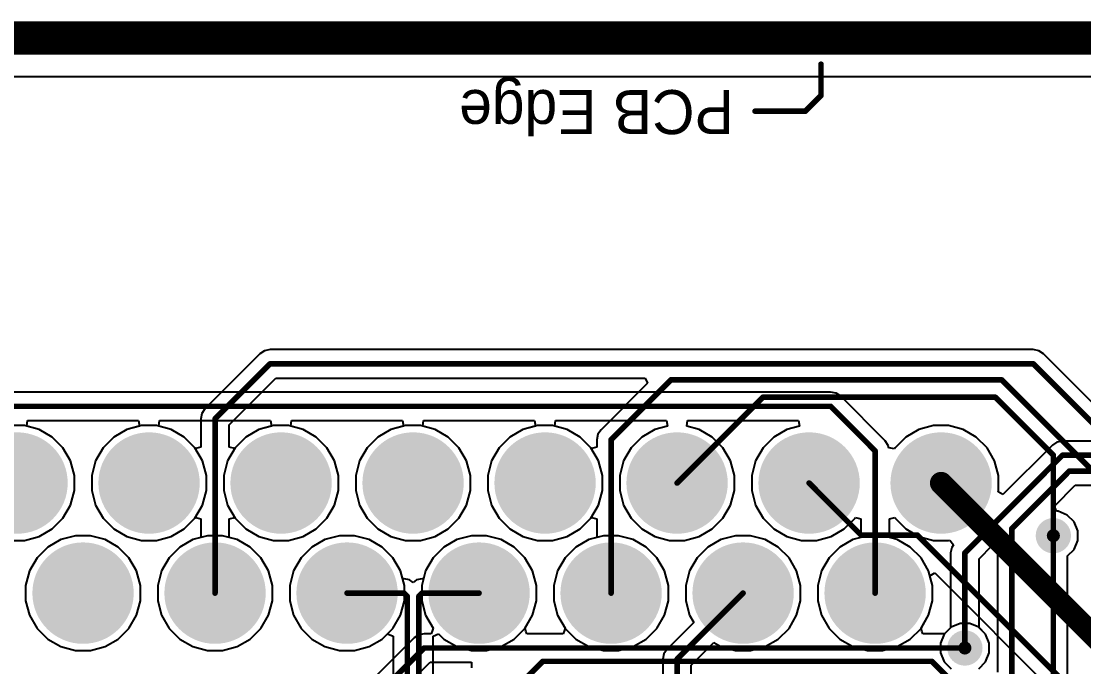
# Model space of a CAD drawing. Header units: millimetres. Extents: x -0.36 to 5.33, y -0.63 to 3.45.
# Drawn here: x 3.903 to 4.854, y 2.871 to 3.448 of the extents above; entities that cross this region are included whole.
import ezdxf

# ---------------------------------------------------------------- set-up
doc = ezdxf.new("R2010")
doc.units = ezdxf.units.MM
doc.header["$MEASUREMENT"] = 0
for name, color, linetype in [('BottomLayer', 5, 'Continuous'), ('BottomSolder', 6, 'Continuous'), ('Mechanical2', 216, 'Continuous'), ('MultiLayer', 9, 'Continuous'), ('PadHoleLayer', 156, 'Continuous'), ('TopLayer', 1, 'Continuous'), ('TopOverlay', 2, 'Continuous'), ('TopSolder', 216, 'Continuous'), ('ViaHoleLayer', 16, 'Continuous')]:
    doc.layers.add(name, color=color, linetype=linetype)

# ---------------------------------------------------------------- blocks, each defined once
blk = doc.blocks.new('6437288_2_5')
at = {"layer": 'BottomLayer'}
h = blk.add_hatch(color=5, dxfattribs=at)
edge = h.paths.add_edge_path()
edge.add_arc((-0.41339, 0.0689), 0.04134, 0, 360)
h = blk.add_hatch(color=5, dxfattribs=at)
edge = h.paths.add_edge_path()
edge.add_arc((-0.29528, 0.0689), 0.04134, 0, 360)
h = blk.add_hatch(color=5, dxfattribs=at)
edge = h.paths.add_edge_path()
edge.add_arc((-0.17717, 0.0689), 0.04134, 0, 360)
h = blk.add_hatch(color=5, dxfattribs=at)
edge = h.paths.add_edge_path()
edge.add_arc((-0.05906, 0.0689), 0.04134, 0, 360)
h = blk.add_hatch(color=5, dxfattribs=at)
edge = h.paths.add_edge_path()
edge.add_arc((0.05906, 0.0689), 0.04134, 0, 360)
h = blk.add_hatch(color=5, dxfattribs=at)
edge = h.paths.add_edge_path()
edge.add_arc((0.17717, 0.0689), 0.04134, 0, 360)
h = blk.add_hatch(color=5, dxfattribs=at)
edge = h.paths.add_edge_path()
edge.add_arc((0.29528, 0.0689), 0.04134, 0, 360)
h = blk.add_hatch(color=5, dxfattribs=at)
edge = h.paths.add_edge_path()
edge.add_arc((-0.47244, -0.02953), 0.04134, 0, 360)
h = blk.add_hatch(color=5, dxfattribs=at)
edge = h.paths.add_edge_path()
edge.add_arc((-0.35433, -0.02953), 0.04134, 0, 360)
h = blk.add_hatch(color=5, dxfattribs=at)
edge = h.paths.add_edge_path()
edge.add_arc((-0.23622, -0.02953), 0.04134, 0, 360)
h = blk.add_hatch(color=5, dxfattribs=at)
edge = h.paths.add_edge_path()
edge.add_arc((-0.11811, -0.02953), 0.04134, 0, 360)
h = blk.add_hatch(color=5, dxfattribs=at)
edge = h.paths.add_edge_path()
edge.add_arc((0, -0.02953), 0.04134, 0, 360)
h = blk.add_hatch(color=5, dxfattribs=at)
edge = h.paths.add_edge_path()
edge.add_arc((0.11811, -0.02953), 0.04134, 0, 360)
h = blk.add_hatch(color=5, dxfattribs=at)
edge = h.paths.add_edge_path()
edge.add_arc((0.23622, -0.02953), 0.04134, 0, 360)
h = blk.add_hatch(color=5, dxfattribs=at)
edge = h.paths.add_edge_path()
edge.add_arc((0.35433, -0.02953), 0.04134, 0, 360)
at = {"layer": 'BottomSolder'}
h = blk.add_hatch(color=6, dxfattribs=at)
edge = h.paths.add_edge_path()
edge.add_arc((-0.41339, 0.0689), 0.04534, 0, 360)
h = blk.add_hatch(color=6, dxfattribs=at)
edge = h.paths.add_edge_path()
edge.add_arc((-0.29528, 0.0689), 0.04534, 0, 360)
h = blk.add_hatch(color=6, dxfattribs=at)
edge = h.paths.add_edge_path()
edge.add_arc((-0.17717, 0.0689), 0.04534, 0, 360)
h = blk.add_hatch(color=6, dxfattribs=at)
edge = h.paths.add_edge_path()
edge.add_arc((-0.05906, 0.0689), 0.04534, 0, 360)
h = blk.add_hatch(color=6, dxfattribs=at)
edge = h.paths.add_edge_path()
edge.add_arc((0.05906, 0.0689), 0.04534, 0, 360)
h = blk.add_hatch(color=6, dxfattribs=at)
edge = h.paths.add_edge_path()
edge.add_arc((0.17717, 0.0689), 0.04534, 0, 360)
h = blk.add_hatch(color=6, dxfattribs=at)
edge = h.paths.add_edge_path()
edge.add_arc((0.29528, 0.0689), 0.04534, 0, 360)
h = blk.add_hatch(color=6, dxfattribs=at)
edge = h.paths.add_edge_path()
edge.add_arc((-0.47244, -0.02953), 0.04534, 0, 360)
h = blk.add_hatch(color=6, dxfattribs=at)
edge = h.paths.add_edge_path()
edge.add_arc((-0.35433, -0.02953), 0.04534, 0, 360)
h = blk.add_hatch(color=6, dxfattribs=at)
edge = h.paths.add_edge_path()
edge.add_arc((-0.23622, -0.02953), 0.04534, 0, 360)
h = blk.add_hatch(color=6, dxfattribs=at)
edge = h.paths.add_edge_path()
edge.add_arc((-0.11811, -0.02953), 0.04534, 0, 360)
h = blk.add_hatch(color=6, dxfattribs=at)
edge = h.paths.add_edge_path()
edge.add_arc((0, -0.02953), 0.04534, 0, 360)
h = blk.add_hatch(color=6, dxfattribs=at)
edge = h.paths.add_edge_path()
edge.add_arc((0.11811, -0.02953), 0.04534, 0, 360)
h = blk.add_hatch(color=6, dxfattribs=at)
edge = h.paths.add_edge_path()
edge.add_arc((0.23622, -0.02953), 0.04534, 0, 360)
h = blk.add_hatch(color=6, dxfattribs=at)
edge = h.paths.add_edge_path()
edge.add_arc((0.35433, -0.02953), 0.04534, 0, 360)
at = {"layer": 'MultiLayer'}
h = blk.add_hatch(color=9, dxfattribs=at)
edge = h.paths.add_edge_path()
edge.add_arc((-0.41339, 0.0689), 0.04134, 0, 360)
h = blk.add_hatch(color=9, dxfattribs=at)
edge = h.paths.add_edge_path()
edge.add_arc((-0.29528, 0.0689), 0.04134, 0, 360)
h = blk.add_hatch(color=9, dxfattribs=at)
edge = h.paths.add_edge_path()
edge.add_arc((-0.17717, 0.0689), 0.04134, 0, 360)
h = blk.add_hatch(color=9, dxfattribs=at)
edge = h.paths.add_edge_path()
edge.add_arc((-0.05906, 0.0689), 0.04134, 0, 360)
h = blk.add_hatch(color=9, dxfattribs=at)
edge = h.paths.add_edge_path()
edge.add_arc((0.05906, 0.0689), 0.04134, 0, 360)
h = blk.add_hatch(color=9, dxfattribs=at)
edge = h.paths.add_edge_path()
edge.add_arc((0.17717, 0.0689), 0.04134, 0, 360)
h = blk.add_hatch(color=9, dxfattribs=at)
edge = h.paths.add_edge_path()
edge.add_arc((0.29528, 0.0689), 0.04134, 0, 360)
h = blk.add_hatch(color=9, dxfattribs=at)
edge = h.paths.add_edge_path()
edge.add_arc((-0.47244, -0.02953), 0.04134, 0, 360)
h = blk.add_hatch(color=9, dxfattribs=at)
edge = h.paths.add_edge_path()
edge.add_arc((-0.35433, -0.02953), 0.04134, 0, 360)
h = blk.add_hatch(color=9, dxfattribs=at)
edge = h.paths.add_edge_path()
edge.add_arc((-0.23622, -0.02953), 0.04134, 0, 360)
h = blk.add_hatch(color=9, dxfattribs=at)
edge = h.paths.add_edge_path()
edge.add_arc((-0.11811, -0.02953), 0.04134, 0, 360)
h = blk.add_hatch(color=9, dxfattribs=at)
edge = h.paths.add_edge_path()
edge.add_arc((0, -0.02953), 0.04134, 0, 360)
h = blk.add_hatch(color=9, dxfattribs=at)
edge = h.paths.add_edge_path()
edge.add_arc((0.11811, -0.02953), 0.04134, 0, 360)
h = blk.add_hatch(color=9, dxfattribs=at)
edge = h.paths.add_edge_path()
edge.add_arc((0.23622, -0.02953), 0.04134, 0, 360)
h = blk.add_hatch(color=9, dxfattribs=at)
edge = h.paths.add_edge_path()
edge.add_arc((0.35433, -0.02953), 0.04134, 0, 360)
at = {"layer": 'PadHoleLayer'}
h = blk.add_hatch(color=156, dxfattribs=at)
edge = h.paths.add_edge_path()
edge.add_arc((-0.41339, 0.0689), 0.02559, 0, 360)
h = blk.add_hatch(color=156, dxfattribs=at)
edge = h.paths.add_edge_path()
edge.add_arc((-0.29528, 0.0689), 0.02559, 0, 360)
h = blk.add_hatch(color=156, dxfattribs=at)
edge = h.paths.add_edge_path()
edge.add_arc((-0.17717, 0.0689), 0.02559, 0, 360)
h = blk.add_hatch(color=156, dxfattribs=at)
edge = h.paths.add_edge_path()
edge.add_arc((-0.05906, 0.0689), 0.02559, 0, 360)
h = blk.add_hatch(color=156, dxfattribs=at)
edge = h.paths.add_edge_path()
edge.add_arc((0.05906, 0.0689), 0.02559, 0, 360)
h = blk.add_hatch(color=156, dxfattribs=at)
edge = h.paths.add_edge_path()
edge.add_arc((0.17717, 0.0689), 0.02559, 0, 360)
h = blk.add_hatch(color=156, dxfattribs=at)
edge = h.paths.add_edge_path()
edge.add_arc((0.29528, 0.0689), 0.02559, 0, 360)
h = blk.add_hatch(color=156, dxfattribs=at)
edge = h.paths.add_edge_path()
edge.add_arc((-0.47244, -0.02953), 0.02559, 0, 360)
h = blk.add_hatch(color=156, dxfattribs=at)
edge = h.paths.add_edge_path()
edge.add_arc((-0.35433, -0.02953), 0.02559, 0, 360)
h = blk.add_hatch(color=156, dxfattribs=at)
edge = h.paths.add_edge_path()
edge.add_arc((-0.23622, -0.02953), 0.02559, 0, 360)
h = blk.add_hatch(color=156, dxfattribs=at)
edge = h.paths.add_edge_path()
edge.add_arc((-0.11811, -0.02953), 0.02559, 0, 360)
h = blk.add_hatch(color=156, dxfattribs=at)
edge = h.paths.add_edge_path()
edge.add_arc((0, -0.02953), 0.02559, 0, 360)
h = blk.add_hatch(color=156, dxfattribs=at)
edge = h.paths.add_edge_path()
edge.add_arc((0.11811, -0.02953), 0.02559, 0, 360)
h = blk.add_hatch(color=156, dxfattribs=at)
edge = h.paths.add_edge_path()
edge.add_arc((0.23622, -0.02953), 0.02559, 0, 360)
h = blk.add_hatch(color=156, dxfattribs=at)
edge = h.paths.add_edge_path()
edge.add_arc((0.35433, -0.02953), 0.02559, 0, 360)
at = {"layer": 'TopLayer'}
h = blk.add_hatch(color=1, dxfattribs=at)
edge = h.paths.add_edge_path()
edge.add_arc((-0.41339, 0.0689), 0.04134, 0, 360)
h = blk.add_hatch(color=1, dxfattribs=at)
edge = h.paths.add_edge_path()
edge.add_arc((-0.29528, 0.0689), 0.04134, 0, 360)
h = blk.add_hatch(color=1, dxfattribs=at)
edge = h.paths.add_edge_path()
edge.add_arc((-0.17717, 0.0689), 0.04134, 0, 360)
h = blk.add_hatch(color=1, dxfattribs=at)
edge = h.paths.add_edge_path()
edge.add_arc((-0.05906, 0.0689), 0.04134, 0, 360)
h = blk.add_hatch(color=1, dxfattribs=at)
edge = h.paths.add_edge_path()
edge.add_arc((0.05906, 0.0689), 0.04134, 0, 360)
h = blk.add_hatch(color=1, dxfattribs=at)
edge = h.paths.add_edge_path()
edge.add_arc((0.17717, 0.0689), 0.04134, 0, 360)
h = blk.add_hatch(color=1, dxfattribs=at)
edge = h.paths.add_edge_path()
edge.add_arc((0.29528, 0.0689), 0.04134, 0, 360)
h = blk.add_hatch(color=1, dxfattribs=at)
edge = h.paths.add_edge_path()
edge.add_arc((-0.47244, -0.02953), 0.04134, 0, 360)
h = blk.add_hatch(color=1, dxfattribs=at)
edge = h.paths.add_edge_path()
edge.add_arc((-0.35433, -0.02953), 0.04134, 0, 360)
h = blk.add_hatch(color=1, dxfattribs=at)
edge = h.paths.add_edge_path()
edge.add_arc((-0.23622, -0.02953), 0.04134, 0, 360)
h = blk.add_hatch(color=1, dxfattribs=at)
edge = h.paths.add_edge_path()
edge.add_arc((-0.11811, -0.02953), 0.04134, 0, 360)
h = blk.add_hatch(color=1, dxfattribs=at)
edge = h.paths.add_edge_path()
edge.add_arc((0, -0.02953), 0.04134, 0, 360)
h = blk.add_hatch(color=1, dxfattribs=at)
edge = h.paths.add_edge_path()
edge.add_arc((0.11811, -0.02953), 0.04134, 0, 360)
h = blk.add_hatch(color=1, dxfattribs=at)
edge = h.paths.add_edge_path()
edge.add_arc((0.23622, -0.02953), 0.04134, 0, 360)
h = blk.add_hatch(color=1, dxfattribs=at)
edge = h.paths.add_edge_path()
edge.add_arc((0.35433, -0.02953), 0.04134, 0, 360)
at = {"layer": 'TopSolder'}
h = blk.add_hatch(color=216, dxfattribs=at)
edge = h.paths.add_edge_path()
edge.add_arc((-0.41339, 0.0689), 0.04534, 0, 360)
h = blk.add_hatch(color=216, dxfattribs=at)
edge = h.paths.add_edge_path()
edge.add_arc((-0.29528, 0.0689), 0.04534, 0, 360)
h = blk.add_hatch(color=216, dxfattribs=at)
edge = h.paths.add_edge_path()
edge.add_arc((-0.17717, 0.0689), 0.04534, 0, 360)
h = blk.add_hatch(color=216, dxfattribs=at)
edge = h.paths.add_edge_path()
edge.add_arc((-0.05906, 0.0689), 0.04534, 0, 360)
h = blk.add_hatch(color=216, dxfattribs=at)
edge = h.paths.add_edge_path()
edge.add_arc((0.05906, 0.0689), 0.04534, 0, 360)
h = blk.add_hatch(color=216, dxfattribs=at)
edge = h.paths.add_edge_path()
edge.add_arc((0.17717, 0.0689), 0.04534, 0, 360)
h = blk.add_hatch(color=216, dxfattribs=at)
edge = h.paths.add_edge_path()
edge.add_arc((0.29528, 0.0689), 0.04534, 0, 360)
h = blk.add_hatch(color=216, dxfattribs=at)
edge = h.paths.add_edge_path()
edge.add_arc((-0.47244, -0.02953), 0.04534, 0, 360)
h = blk.add_hatch(color=216, dxfattribs=at)
edge = h.paths.add_edge_path()
edge.add_arc((-0.35433, -0.02953), 0.04534, 0, 360)
h = blk.add_hatch(color=216, dxfattribs=at)
edge = h.paths.add_edge_path()
edge.add_arc((-0.23622, -0.02953), 0.04534, 0, 360)
h = blk.add_hatch(color=216, dxfattribs=at)
edge = h.paths.add_edge_path()
edge.add_arc((-0.11811, -0.02953), 0.04534, 0, 360)
h = blk.add_hatch(color=216, dxfattribs=at)
edge = h.paths.add_edge_path()
edge.add_arc((0, -0.02953), 0.04534, 0, 360)
h = blk.add_hatch(color=216, dxfattribs=at)
edge = h.paths.add_edge_path()
edge.add_arc((0.11811, -0.02953), 0.04534, 0, 360)
h = blk.add_hatch(color=216, dxfattribs=at)
edge = h.paths.add_edge_path()
edge.add_arc((0.23622, -0.02953), 0.04534, 0, 360)
h = blk.add_hatch(color=216, dxfattribs=at)
edge = h.paths.add_edge_path()
edge.add_arc((0.35433, -0.02953), 0.04534, 0, 360)
at = {"layer": 'TopOverlay', "const_width": 0.005}
for points in [[(-0.351, -0.362), (-0.365, -0.376)], [(-0.306, -0.362), (-0.351, -0.362)], [(-0.365, -0.376), (-0.365, -0.404)], [(0.75787, -0.42323), (-0.75787, -0.42323)]]:
    blk.add_lwpolyline(points, dxfattribs=at)
at = {"layer": 'TopOverlay', "const_width": 0.0025}
for points in [[(-0.35225, -0.362, 1), (-0.34975, -0.362, 1)], [(-0.35225, -0.362, 1), (-0.34975, -0.362, 1)], [(-0.30725, -0.362, 1), (-0.30475, -0.362, 1)], [(-0.36625, -0.376, 1), (-0.36375, -0.376, 1)], [(-0.36625, -0.376, 1), (-0.36375, -0.376, 1)], [(-0.36625, -0.404, 1), (-0.36375, -0.404, 1)]]:
    blk.add_lwpolyline(points, format="xyb", close=True, dxfattribs=at)
at = {"layer": 'TopOverlay'}
blk.add_text('PCB Edge', height=0.03937, dxfattribs=at).set_placement((-0.287, -0.38088))

msp = doc.modelspace()

# ---------------------------------------------------------------- hatches: boundary and pattern name
at = {"layer": 'BottomLayer'}
h = msp.add_hatch(color=5, dxfattribs=at)
edge = h.paths.add_edge_path()
edge.add_arc((4.82685, 2.98835), 0.01181, 0, 360)
h = msp.add_hatch(color=5, dxfattribs=at)
edge = h.paths.add_edge_path()
edge.add_arc((4.74769, 2.88794), 0.01181, 0, 360)
at = {"layer": 'BottomSolder'}
h = msp.add_hatch(color=6, dxfattribs=at)
edge = h.paths.add_edge_path()
edge.add_arc((4.82685, 2.98835), 0.01581, 0, 360)
h = msp.add_hatch(color=6, dxfattribs=at)
edge = h.paths.add_edge_path()
edge.add_arc((4.74769, 2.88794), 0.01581, 0, 360)
at = {"layer": 'TopLayer'}
h = msp.add_hatch(color=1, dxfattribs=at)
edge = h.paths.add_edge_path()
edge.add_arc((4.82685, 2.98835), 0.01181, 0, 360)
h = msp.add_hatch(color=1, dxfattribs=at)
edge = h.paths.add_edge_path()
edge.add_arc((4.74769, 2.88794), 0.01181, 0, 360)
at = {"layer": 'TopSolder'}
h = msp.add_hatch(color=216, dxfattribs=at)
edge = h.paths.add_edge_path()
edge.add_arc((4.82685, 2.98835), 0.01581, 0, 360)
h = msp.add_hatch(color=216, dxfattribs=at)
edge = h.paths.add_edge_path()
edge.add_arc((4.74769, 2.88794), 0.01581, 0, 360)
at = {"layer": 'ViaHoleLayer'}
h = msp.add_hatch(color=16, dxfattribs=at)
edge = h.paths.add_edge_path()
edge.add_arc((4.82685, 2.98835), 0.00591, 0, 360)
h = msp.add_hatch(color=16, dxfattribs=at)
edge = h.paths.add_edge_path()
edge.add_arc((4.74769, 2.88794), 0.00591, 0, 360)

# ---------------------------------------------------------------- linework, layer by layer
at = {"layer": 'BottomLayer'}
for p, q in [((3.25933, 3.399), (5.275, 3.399)), ((4.6276, 3.11674), (3.53628, 3.11674)), ((4.63248, 3.11577), (4.6276, 3.11674)), ((4.63661, 3.11301), (4.63248, 3.11577)), ((4.67637, 3.07326), (4.63661, 3.11301)), ((3.90832, 3.08626), (3.90898, 3.09126)), ((3.90898, 3.09126), (4.0084, 3.09126)), ((4.0084, 3.09126), (4.00906, 3.08626)), ((4.02643, 3.08626), (4.02709, 3.09126)), ((4.02709, 3.09126), (4.12651, 3.09126)), ((4.12651, 3.09126), (4.12717, 3.08626)), ((4.14454, 3.08626), (4.1452, 3.09126)), ((4.1452, 3.09126), (4.24462, 3.09126)), ((4.24462, 3.09126), (4.24528, 3.08626)), ((4.26265, 3.08626), (4.26331, 3.09126)), ((4.26331, 3.09126), (4.36273, 3.09126)), ((4.36273, 3.09126), (4.36339, 3.08626)), ((4.38077, 3.08626), (4.38142, 3.09126)), ((4.38142, 3.09126), (4.48084, 3.09126)), ((4.48084, 3.09126), (4.4815, 3.08626)), ((4.49888, 3.08626), (4.49953, 3.09126)), ((4.49953, 3.09126), (4.59895, 3.09126)), ((4.59895, 3.09126), (4.59961, 3.08626)), ((3.91945, 3.08327), (3.90832, 3.08626)), ((3.93116, 3.07651), (3.91945, 3.08327)), ((3.99793, 3.08327), (3.98623, 3.07651)), ((4.00906, 3.08626), (3.99793, 3.08327)), ((4.03756, 3.08327), (4.02643, 3.08626)), ((4.04927, 3.07651), (4.03756, 3.08327)), ((4.11604, 3.08327), (4.10434, 3.07651)), ((4.12717, 3.08626), (4.11604, 3.08327)), ((4.15567, 3.08327), (4.14454, 3.08626)), ((4.16738, 3.07651), (4.15567, 3.08327)), ((4.23415, 3.08327), (4.22245, 3.07651)), ((4.24528, 3.08626), (4.23415, 3.08327)), ((4.27378, 3.08327), (4.26265, 3.08626)), ((4.28549, 3.07651), (4.27378, 3.08327)), ((4.35226, 3.08327), (4.34056, 3.07651)), ((4.36339, 3.08626), (4.35226, 3.08327)), ((4.39189, 3.08327), (4.38077, 3.08626)), ((4.4036, 3.07651), (4.39189, 3.08327)), ((4.47037, 3.08327), (4.45867, 3.07651)), ((4.4815, 3.08626), (4.47037, 3.08327)), ((4.51, 3.08327), (4.49888, 3.08626)), ((4.52171, 3.07651), (4.51, 3.08327)), ((4.58848, 3.08327), (4.57678, 3.07651)), ((4.59961, 3.08626), (4.58848, 3.08327)), ((4.70659, 3.08327), (4.69489, 3.07651)), ((4.71965, 3.08677), (4.70659, 3.08327)), ((4.73317, 3.08677), (4.71965, 3.08677)), ((4.74623, 3.08327), (4.73317, 3.08677)), ((4.75793, 3.07651), (4.74623, 3.08327)), ((3.94072, 3.06696), (3.93116, 3.07651)), ((3.98623, 3.07651), (3.97667, 3.06696)), ((4.05883, 3.06696), (4.04927, 3.07651)), ((4.10434, 3.07651), (4.09478, 3.06696)), ((4.17694, 3.06696), (4.16738, 3.07651)), ((4.22245, 3.07651), (4.21289, 3.06696)), ((4.29505, 3.06696), (4.28549, 3.07651)), ((4.34056, 3.07651), (4.331, 3.06696)), ((4.41316, 3.06696), (4.4036, 3.07651)), ((4.45867, 3.07651), (4.44911, 3.06696)), ((4.53127, 3.06696), (4.52171, 3.07651)), ((4.57678, 3.07651), (4.56722, 3.06696)), ((4.67913, 3.06912), (4.67637, 3.07326)), ((4.69489, 3.07651), (4.68533, 3.06696)), ((4.76749, 3.06696), (4.75793, 3.07651)), ((4.83009, 3.07202), (4.82596, 3.06926)), ((4.83497, 3.07299), (4.83009, 3.07202)), ((4.99375, 3.07299), (4.83497, 3.07299)), ((3.94748, 3.05525), (3.94072, 3.06696)), ((3.97667, 3.06696), (3.96991, 3.05525)), ((4.06559, 3.05525), (4.05883, 3.06696)), ((4.09478, 3.06696), (4.08802, 3.05525)), ((4.1837, 3.05525), (4.17694, 3.06696)), ((4.21289, 3.06696), (4.20613, 3.05525)), ((4.30181, 3.05525), (4.29505, 3.06696)), ((4.331, 3.06696), (4.32424, 3.05525)), ((4.41992, 3.05525), (4.41316, 3.06696)), ((4.44911, 3.06696), (4.44235, 3.05525)), ((4.53803, 3.05525), (4.53127, 3.06696)), ((4.56722, 3.06696), (4.56046, 3.05525)), ((4.67956, 3.06696), (4.67913, 3.06912)), ((4.68483, 3.06609), (4.67956, 3.06696)), ((4.68533, 3.06696), (4.68483, 3.06609)), ((4.77425, 3.05525), (4.76749, 3.06696)), ((4.82596, 3.06926), (4.78179, 3.02509)), ((3.95098, 3.04219), (3.94748, 3.05525)), ((3.96991, 3.05525), (3.96641, 3.04219)), ((4.06909, 3.04219), (4.06559, 3.05525)), ((4.08802, 3.05525), (4.08452, 3.04219)), ((4.1872, 3.04219), (4.1837, 3.05525)), ((4.20613, 3.05525), (4.20263, 3.04219)), ((4.30531, 3.04219), (4.30181, 3.05525)), ((4.32424, 3.05525), (4.32074, 3.04219)), ((4.42342, 3.04219), (4.41992, 3.05525)), ((4.44235, 3.05525), (4.43885, 3.04219)), ((4.54153, 3.04219), (4.53803, 3.05525)), ((4.56046, 3.05525), (4.55696, 3.04219)), ((4.77775, 3.04219), (4.77425, 3.05525)), ((3.95098, 3.02867), (3.95098, 3.04219)), ((3.96641, 3.04219), (3.96641, 3.02867)), ((4.06909, 3.02867), (4.06909, 3.04219)), ((4.08452, 3.04219), (4.08452, 3.02867)), ((4.1872, 3.02867), (4.1872, 3.04219)), ((4.20263, 3.04219), (4.20263, 3.02867)), ((4.30531, 3.02867), (4.30531, 3.04219)), ((4.32074, 3.04219), (4.32074, 3.02867)), ((4.42342, 3.02867), (4.42342, 3.04219)), ((4.43885, 3.04219), (4.43885, 3.02867)), ((4.54153, 3.02867), (4.54153, 3.04219)), ((4.55696, 3.04219), (4.55696, 3.02867)), ((4.77775, 3.02867), (4.77775, 3.04219)), ((4.8278, 3.01478), (4.84643, 3.0334)), ((4.84643, 3.0334), (4.88765, 3.0334)), ((3.94748, 3.01562), (3.95098, 3.02867)), ((3.96641, 3.02867), (3.96991, 3.01562)), ((4.06559, 3.01562), (4.06909, 3.02867)), ((4.08452, 3.02867), (4.08802, 3.01562)), ((4.1837, 3.01562), (4.1872, 3.02867)), ((4.20263, 3.02867), (4.20613, 3.01562)), ((4.30181, 3.01562), (4.30531, 3.02867)), ((4.32074, 3.02867), (4.32424, 3.01562)), ((4.41992, 3.01562), (4.42342, 3.02867)), ((4.43885, 3.02867), (4.44235, 3.01562)), ((4.53803, 3.01562), (4.54153, 3.02867)), ((4.55696, 3.02867), (4.56046, 3.01562)), ((4.77746, 3.02759), (4.77775, 3.02867)), ((4.78179, 3.02509), (4.77746, 3.02759)), ((3.94072, 3.00391), (3.94748, 3.01562)), ((3.96991, 3.01562), (3.97667, 3.00391)), ((4.05883, 3.00391), (4.06559, 3.01562)), ((4.08802, 3.01562), (4.09478, 3.00391)), ((4.17694, 3.00391), (4.1837, 3.01562)), ((4.20613, 3.01562), (4.21289, 3.00391)), ((4.29505, 3.00391), (4.30181, 3.01562)), ((4.32424, 3.01562), (4.331, 3.00391)), ((4.41316, 3.00391), (4.41992, 3.01562)), ((4.44235, 3.01562), (4.44911, 3.00391)), ((4.53127, 3.00391), (4.53803, 3.01562)), ((4.56046, 3.01562), (4.56722, 3.00391)), ((4.82971, 3.01016), (4.8278, 3.01478)), ((4.64938, 3.00391), (4.64978, 3.0046)), ((4.64978, 3.0046), (4.65461, 3.00331)), ((4.6801, 3.00331), (4.68493, 3.0046)), ((4.68493, 3.0046), (4.68533, 3.00391)), ((4.83118, 3.01016), (4.82971, 3.01016)), ((4.8392, 3.00684), (4.83118, 3.01016)), ((4.84534, 3.0007), (4.8392, 3.00684)), ((3.93116, 2.99435), (3.94072, 3.00391)), ((3.97667, 3.00391), (3.98623, 2.99435)), ((4.04927, 2.99435), (4.05883, 3.00391)), ((4.09478, 3.00391), (4.10434, 2.99435)), ((4.16738, 2.99435), (4.17694, 3.00391)), ((4.21289, 3.00391), (4.22245, 2.99435)), ((4.28549, 2.99435), (4.29505, 3.00391)), ((4.331, 3.00391), (4.34056, 2.99435)), ((4.4036, 2.99435), (4.41316, 3.00391)), ((4.44911, 3.00391), (4.45867, 2.99435)), ((4.52171, 2.99435), (4.53127, 3.00391)), ((4.56722, 3.00391), (4.57678, 2.99435)), ((4.63982, 2.99435), (4.64938, 3.00391)), ((4.65461, 3.00331), (4.65461, 2.98674)), ((4.6801, 2.98674), (4.6801, 3.00331)), ((4.68533, 3.00391), (4.69489, 2.99435)), ((4.84866, 2.99268), (4.84534, 3.0007)), ((3.9064, 2.98409), (3.91945, 2.98759)), ((3.91945, 2.98759), (3.93116, 2.99435)), ((3.95193, 2.98835), (3.93888, 2.98485)), ((3.96545, 2.98835), (3.95193, 2.98835)), ((3.97851, 2.98485), (3.96545, 2.98835)), ((3.98623, 2.99435), (3.99793, 2.98759)), ((3.99793, 2.98759), (4.01099, 2.98409)), ((4.02451, 2.98409), (4.03756, 2.98759)), ((4.03756, 2.98759), (4.04927, 2.99435)), ((4.07004, 2.98835), (4.05699, 2.98485)), ((4.08356, 2.98835), (4.07004, 2.98835)), ((4.09662, 2.98485), (4.08356, 2.98835)), ((4.10434, 2.99435), (4.11604, 2.98759)), ((4.11604, 2.98759), (4.1291, 2.98409)), ((4.14262, 2.98409), (4.15567, 2.98759)), ((4.15567, 2.98759), (4.16738, 2.99435)), ((4.18815, 2.98835), (4.1751, 2.98485)), ((4.20167, 2.98835), (4.18815, 2.98835)), ((4.21473, 2.98485), (4.20167, 2.98835)), ((4.22245, 2.99435), (4.23415, 2.98759)), ((4.23415, 2.98759), (4.24721, 2.98409)), ((4.26073, 2.98409), (4.27378, 2.98759)), ((4.27378, 2.98759), (4.28549, 2.99435)), ((4.30626, 2.98835), (4.29321, 2.98485)), ((4.31978, 2.98835), (4.30626, 2.98835)), ((4.33284, 2.98485), (4.31978, 2.98835)), ((4.34056, 2.99435), (4.35226, 2.98759)), ((4.35226, 2.98759), (4.36532, 2.98409)), ((4.37884, 2.98409), (4.39189, 2.98759)), ((4.39189, 2.98759), (4.4036, 2.99435)), ((4.42437, 2.98835), (4.41132, 2.98485)), ((4.43789, 2.98835), (4.42437, 2.98835)), ((4.45095, 2.98485), (4.43789, 2.98835)), ((4.45867, 2.99435), (4.47037, 2.98759)), ((4.47037, 2.98759), (4.48343, 2.98409)), ((4.49695, 2.98409), (4.51, 2.98759)), ((4.51, 2.98759), (4.52171, 2.99435)), ((4.54249, 2.98835), (4.52943, 2.98485)), ((4.556, 2.98835), (4.54249, 2.98835)), ((4.56906, 2.98485), (4.556, 2.98835)), ((4.57678, 2.99435), (4.58848, 2.98759)), ((4.58848, 2.98759), (4.60154, 2.98409)), ((4.61506, 2.98409), (4.62812, 2.98759)), ((4.62812, 2.98759), (4.63982, 2.99435)), ((4.65461, 2.98674), (4.64754, 2.98485)), ((4.68717, 2.98485), (4.6801, 2.98674)), ((4.69489, 2.99435), (4.70659, 2.98759)), ((4.70659, 2.98759), (4.71965, 2.98409)), ((4.84866, 2.98401), (4.84866, 2.99268)), ((3.89288, 2.98409), (3.9064, 2.98409)), ((3.92717, 2.97809), (3.91761, 2.96853)), ((3.93888, 2.98485), (3.92717, 2.97809)), ((3.99022, 2.97809), (3.97851, 2.98485)), ((3.99977, 2.96853), (3.99022, 2.97809)), ((4.01099, 2.98409), (4.02451, 2.98409)), ((4.04528, 2.97809), (4.03572, 2.96853)), ((4.05699, 2.98485), (4.04528, 2.97809)), ((4.10833, 2.97809), (4.09662, 2.98485)), ((4.11788, 2.96853), (4.10833, 2.97809)), ((4.1291, 2.98409), (4.14262, 2.98409)), ((4.16339, 2.97809), (4.15383, 2.96853)), ((4.1751, 2.98485), (4.16339, 2.97809)), ((4.22644, 2.97809), (4.21473, 2.98485)), ((4.23599, 2.96853), (4.22644, 2.97809)), ((4.24721, 2.98409), (4.26073, 2.98409)), ((4.2815, 2.97809), (4.27194, 2.96853)), ((4.29321, 2.98485), (4.2815, 2.97809)), ((4.34455, 2.97809), (4.33284, 2.98485)), ((4.3541, 2.96853), (4.34455, 2.97809)), ((4.36532, 2.98409), (4.37884, 2.98409)), ((4.39961, 2.97809), (4.39005, 2.96853)), ((4.41132, 2.98485), (4.39961, 2.97809)), ((4.46266, 2.97809), (4.45095, 2.98485)), ((4.47221, 2.96853), (4.46266, 2.97809)), ((4.48343, 2.98409), (4.49695, 2.98409)), ((4.51772, 2.97809), (4.50816, 2.96853)), ((4.52943, 2.98485), (4.51772, 2.97809)), ((4.58077, 2.97809), (4.56906, 2.98485)), ((4.59033, 2.96853), (4.58077, 2.97809)), ((4.60154, 2.98409), (4.61506, 2.98409)), ((4.63583, 2.97809), (4.62627, 2.96853)), ((4.64754, 2.98485), (4.63583, 2.97809)), ((4.69888, 2.97809), (4.68717, 2.98485)), ((4.70844, 2.96853), (4.69888, 2.97809)), ((4.71965, 2.98409), (4.73317, 2.98409)), ((4.73317, 2.98409), (4.73428, 2.98439)), ((4.73428, 2.98439), (4.73739, 2.98005)), ((4.73592, 2.97785), (4.73495, 2.97297)), ((4.73739, 2.98005), (4.73592, 2.97785)), ((4.76044, 2.96769), (4.77224, 2.97949)), ((4.77224, 2.97949), (4.77686, 2.97758)), ((4.77686, 2.97758), (4.77686, 2.86623)), ((4.83959, 2.97025), (4.84534, 2.97599)), ((4.84534, 2.97599), (4.84866, 2.98401)), ((3.91761, 2.96853), (3.91085, 2.95682)), ((4.00653, 2.95682), (3.99977, 2.96853)), ((4.03572, 2.96853), (4.02896, 2.95682)), ((4.12464, 2.95682), (4.11788, 2.96853)), ((4.15383, 2.96853), (4.14707, 2.95682)), ((4.24275, 2.95682), (4.23599, 2.96853)), ((4.27194, 2.96853), (4.26518, 2.95682)), ((4.36086, 2.95682), (4.3541, 2.96853)), ((4.39005, 2.96853), (4.38329, 2.95682)), ((4.47897, 2.95682), (4.47221, 2.96853)), ((4.50816, 2.96853), (4.5014, 2.95682)), ((4.59708, 2.95682), (4.59033, 2.96853)), ((4.62627, 2.96853), (4.61951, 2.95682)), ((4.71519, 2.95682), (4.70844, 2.96853)), ((4.73495, 2.97297), (4.73495, 2.90604)), ((4.76044, 2.90604), (4.76044, 2.96769)), ((4.83959, 2.81994), (4.83959, 2.97025)), ((3.91085, 2.95682), (3.90735, 2.94377)), ((4.01003, 2.94377), (4.00653, 2.95682)), ((4.02896, 2.95682), (4.02546, 2.94377)), ((4.12814, 2.94377), (4.12464, 2.95682)), ((4.14707, 2.95682), (4.14357, 2.94377)), ((4.24465, 2.94975), (4.24275, 2.95682)), ((4.26518, 2.95682), (4.26329, 2.94975)), ((4.36436, 2.94377), (4.36086, 2.95682)), ((4.38329, 2.95682), (4.3798, 2.94377)), ((4.48247, 2.94377), (4.47897, 2.95682)), ((4.5014, 2.95682), (4.49791, 2.94377)), ((4.60058, 2.94377), (4.59708, 2.95682)), ((4.61951, 2.95682), (4.61602, 2.94377)), ((4.71869, 2.94377), (4.71519, 2.95682)), ((4.24589, 2.94975), (4.24465, 2.94975)), ((4.25077, 2.94878), (4.24589, 2.94975)), ((4.25397, 2.94664), (4.25077, 2.94878)), ((4.25717, 2.94878), (4.25397, 2.94664)), ((4.26205, 2.94975), (4.25717, 2.94878)), ((4.26329, 2.94975), (4.26205, 2.94975)), ((3.90735, 2.94377), (3.90735, 2.93025)), ((4.01003, 2.93025), (4.01003, 2.94377)), ((4.02546, 2.94377), (4.02546, 2.93025)), ((4.12814, 2.93025), (4.12814, 2.94377)), ((4.14357, 2.94377), (4.14357, 2.93025)), ((4.36436, 2.93025), (4.36436, 2.94377)), ((4.3798, 2.94377), (4.3798, 2.93025)), ((4.48247, 2.93025), (4.48247, 2.94377)), ((4.49791, 2.94377), (4.49791, 2.93025)), ((4.60058, 2.93025), (4.60058, 2.94377)), ((4.61602, 2.94377), (4.61602, 2.93025)), ((4.71869, 2.93025), (4.71869, 2.94377)), ((3.90735, 2.93025), (3.91085, 2.91719)), ((4.00653, 2.91719), (4.01003, 2.93025)), ((4.02546, 2.93025), (4.02896, 2.91719)), ((4.12464, 2.91719), (4.12814, 2.93025)), ((4.14357, 2.93025), (4.14707, 2.91719)), ((4.36086, 2.91719), (4.36436, 2.93025)), ((4.3798, 2.93025), (4.38329, 2.91719)), ((4.47897, 2.91719), (4.48247, 2.93025)), ((4.49791, 2.93025), (4.5014, 2.91719)), ((4.59708, 2.91719), (4.60058, 2.93025)), ((4.61602, 2.93025), (4.61951, 2.91719)), ((4.71519, 2.91719), (4.71869, 2.93025)), ((3.91085, 2.91719), (3.91761, 2.90549)), ((3.99977, 2.90549), (4.00653, 2.91719)), ((4.02896, 2.91719), (4.03572, 2.90549)), ((4.11788, 2.90549), (4.12464, 2.91719)), ((4.14707, 2.91719), (4.15383, 2.90549)), ((4.3541, 2.90549), (4.36086, 2.91719)), ((4.38329, 2.91719), (4.39005, 2.90549)), ((4.47221, 2.90549), (4.47897, 2.91719)), ((4.50506, 2.91085), (4.48118, 2.88696)), ((4.5014, 2.91719), (4.50506, 2.91085)), ((4.59033, 2.90549), (4.59708, 2.91719)), ((4.61951, 2.91719), (4.62627, 2.90549)), ((4.70844, 2.90549), (4.71519, 2.91719)), ((3.91761, 2.90549), (3.92717, 2.89593)), ((3.99022, 2.89593), (3.99977, 2.90549)), ((4.03572, 2.90549), (4.04528, 2.89593)), ((4.10833, 2.89593), (4.11788, 2.90549)), ((4.15383, 2.90549), (4.16339, 2.89593)), ((4.22644, 2.89593), (4.23107, 2.90056)), ((4.23107, 2.90056), (4.23607, 2.89849)), ((4.27186, 2.89849), (4.27686, 2.90056)), ((4.27686, 2.90056), (4.2815, 2.89593)), ((4.34455, 2.89593), (4.3541, 2.90549)), ((4.39005, 2.90549), (4.39961, 2.89593)), ((4.46266, 2.89593), (4.47221, 2.90549)), ((4.58077, 2.89593), (4.59033, 2.90549)), ((4.62627, 2.90549), (4.63583, 2.89593)), ((4.69888, 2.89593), (4.70844, 2.90549)), ((4.7292, 2.90029), (4.72588, 2.89228)), ((4.73495, 2.90604), (4.7292, 2.90029)), ((4.76618, 2.90029), (4.76044, 2.90604)), ((4.7695, 2.89228), (4.76618, 2.90029)), ((3.92717, 2.89593), (3.93888, 2.88917)), ((3.97851, 2.88917), (3.99022, 2.89593)), ((4.04528, 2.89593), (4.05699, 2.88917)), ((4.09662, 2.88917), (4.10833, 2.89593)), ((4.16339, 2.89593), (4.1751, 2.88917)), ((4.21473, 2.88917), (4.22644, 2.89593)), ((4.23607, 2.89849), (4.23607, 2.85741)), ((4.27186, 2.85741), (4.27186, 2.89849)), ((4.2815, 2.89593), (4.29321, 2.88917)), ((4.33284, 2.88917), (4.34455, 2.89593)), ((4.39961, 2.89593), (4.41132, 2.88917)), ((4.45095, 2.88917), (4.46266, 2.89593)), ((4.50293, 2.87267), (4.52309, 2.89283)), ((4.52309, 2.89283), (4.52943, 2.88917)), ((4.56906, 2.88917), (4.58077, 2.89593)), ((4.63583, 2.89593), (4.64754, 2.88917)), ((4.68717, 2.88917), (4.69888, 2.89593)), ((4.72588, 2.89228), (4.72588, 2.8836)), ((4.7695, 2.8836), (4.7695, 2.89228)), ((3.93888, 2.88917), (3.95193, 2.88567)), ((3.95193, 2.88567), (3.96545, 2.88567)), ((3.96545, 2.88567), (3.97851, 2.88917)), ((4.05699, 2.88917), (4.07004, 2.88567)), ((4.07004, 2.88567), (4.08356, 2.88567)), ((4.08356, 2.88567), (4.09662, 2.88917)), ((4.1751, 2.88917), (4.18815, 2.88567)), ((4.18815, 2.88567), (4.20167, 2.88567)), ((4.20167, 2.88567), (4.21473, 2.88917)), ((4.29321, 2.88917), (4.30626, 2.88567)), ((4.30626, 2.88567), (4.31978, 2.88567)), ((4.31978, 2.88567), (4.33284, 2.88917)), ((4.41132, 2.88917), (4.42437, 2.88567)), ((4.42437, 2.88567), (4.43789, 2.88567)), ((4.43789, 2.88567), (4.45095, 2.88917)), ((4.47841, 2.88283), (4.47744, 2.87795)), ((4.48118, 2.88696), (4.47841, 2.88283)), ((4.52943, 2.88917), (4.54249, 2.88567)), ((4.54249, 2.88567), (4.556, 2.88567)), ((4.556, 2.88567), (4.56906, 2.88917)), ((4.64754, 2.88917), (4.6606, 2.88567)), ((4.6606, 2.88567), (4.67411, 2.88567)), ((4.67411, 2.88567), (4.68717, 2.88917)), ((4.72588, 2.8836), (4.7292, 2.87558)), ((4.76618, 2.87558), (4.7695, 2.8836)), ((4.47744, 2.87795), (4.47744, 2.85102)), ((4.50293, 2.85102), (4.50293, 2.87267)), ((4.7292, 2.87558), (4.73534, 2.86945)), ((4.76005, 2.86945), (4.76618, 2.87558))]:
    msp.add_line(p, q, dxfattribs=at)
at = {"layer": 'BottomLayer', "const_width": 0.005}
for points in [[(3.531, 3.104), (4.6276, 3.104)], [(4.6276, 3.104), (4.66735, 3.06425)], [(4.66735, 2.93701), (4.66735, 3.06425)], [(4.74769, 2.97297), (4.83497, 3.06025)], [(4.83497, 3.06025), (4.99375, 3.06025)], [(4.78961, 2.99461), (4.84115, 3.04615)], [(4.84115, 3.04615), (4.96591, 3.04615)], [(4.78961, 2.84813), (4.78961, 2.99461)], [(4.82685, 2.80184), (4.82685, 2.98835)], [(4.74769, 2.88794), (4.74769, 2.97297)], [(4.19491, 2.93701), (4.24589, 2.93701)], [(4.24589, 2.93701), (4.24882, 2.93408)], [(4.25912, 2.93408), (4.26205, 2.93701)], [(4.26205, 2.93701), (4.31302, 2.93701)], [(4.49019, 2.87795), (4.54924, 2.93701)], [(4.24882, 2.783), (4.24882, 2.93408)], [(4.25912, 2.77873), (4.25912, 2.93408)], [(4.49019, 2.79692), (4.49019, 2.87795)]]:
    msp.add_lwpolyline(points, dxfattribs=at)
at = {"layer": 'BottomLayer', "const_width": 0.0025}
for points in [[(4.62635, 3.104, 1), (4.62885, 3.104, 1)], [(4.62635, 3.104, 1), (4.62885, 3.104, 1)], [(4.6661, 3.06425, 1), (4.6686, 3.06425, 1)], [(4.6661, 3.06425, 1), (4.6686, 3.06425, 1)], [(4.83372, 3.06025, 1), (4.83622, 3.06025, 1)], [(4.83372, 3.06025, 1), (4.83622, 3.06025, 1)], [(4.8399, 3.04615, 1), (4.8424, 3.04615, 1)], [(4.8399, 3.04615, 1), (4.8424, 3.04615, 1)], [(4.78836, 2.99461, 1), (4.79086, 2.99461, 1)], [(4.78836, 2.99461, 1), (4.79086, 2.99461, 1)], [(4.8256, 2.98835, 1), (4.8281, 2.98835, 1)], [(4.74644, 2.97297, 1), (4.74894, 2.97297, 1)], [(4.74644, 2.97297, 1), (4.74894, 2.97297, 1)], [(4.19366, 2.93701, 1), (4.19616, 2.93701, 1)], [(4.24464, 2.93701, 1), (4.24714, 2.93701, 1)], [(4.24464, 2.93701, 1), (4.24714, 2.93701, 1)], [(4.2608, 2.93701, 1), (4.2633, 2.93701, 1)], [(4.2608, 2.93701, 1), (4.2633, 2.93701, 1)], [(4.31177, 2.93701, 1), (4.31427, 2.93701, 1)], [(4.54799, 2.93701, 1), (4.55049, 2.93701, 1)], [(4.6661, 2.93701, 1), (4.6686, 2.93701, 1)], [(4.24757, 2.93408, 1), (4.25007, 2.93408, 1)], [(4.24757, 2.93408, 1), (4.25007, 2.93408, 1)], [(4.25787, 2.93408, 1), (4.26037, 2.93408, 1)], [(4.25787, 2.93408, 1), (4.26037, 2.93408, 1)], [(4.74644, 2.88794, 1), (4.74894, 2.88794, 1)], [(4.48894, 2.87795, 1), (4.49144, 2.87795, 1)], [(4.48894, 2.87795, 1), (4.49144, 2.87795, 1)]]:
    msp.add_lwpolyline(points, format="xyb", close=True, dxfattribs=at)
at = {"layer": 'Mechanical2', "const_width": 0.03}
msp.add_lwpolyline([(0, 3.43331), (5.31496, 3.43331)], dxfattribs=at)
at = {"layer": 'TopLayer'}
for p, q in [((0.041, 3.399), (5.276, 3.399)), ((4.11699, 3.15101), (4.06779, 3.10182)), ((4.12112, 3.15377), (4.11699, 3.15101)), ((4.126, 3.15474), (4.12112, 3.15377)), ((4.80893, 3.15474), (4.126, 3.15474)), ((4.81381, 3.15377), (4.80893, 3.15474)), ((4.81794, 3.15101), (4.81381, 3.15377)), ((4.93248, 3.03647), (4.81794, 3.15101)), ((4.08955, 3.08752), (4.13128, 3.12926)), ((4.13128, 3.12926), (4.46171, 3.12926)), ((4.46171, 3.12926), (4.46362, 3.12464)), ((4.46362, 3.12464), (4.42212, 3.08314)), ((4.06779, 3.10182), (4.06503, 3.09768)), ((4.06503, 3.09768), (4.06406, 3.0928)), ((4.06406, 3.0928), (4.06406, 3.06756)), ((3.9064, 3.08677), (3.89288, 3.08677)), ((3.91945, 3.08327), (3.9064, 3.08677)), ((3.93116, 3.07651), (3.91945, 3.08327)), ((3.99793, 3.08327), (3.98623, 3.07651)), ((4.01099, 3.08677), (3.99793, 3.08327)), ((4.02451, 3.08677), (4.01099, 3.08677)), ((4.03756, 3.08327), (4.02451, 3.08677)), ((4.04927, 3.07651), (4.03756, 3.08327)), ((4.08955, 3.06756), (4.08955, 3.08752)), ((4.11604, 3.08327), (4.10434, 3.07651)), ((4.1291, 3.08677), (4.11604, 3.08327)), ((4.14262, 3.08677), (4.1291, 3.08677)), ((4.15567, 3.08327), (4.14262, 3.08677)), ((4.16738, 3.07651), (4.15567, 3.08327)), ((4.23415, 3.08327), (4.22245, 3.07651)), ((4.24721, 3.08677), (4.23415, 3.08327)), ((4.26073, 3.08677), (4.24721, 3.08677)), ((4.27378, 3.08327), (4.26073, 3.08677)), ((4.28549, 3.07651), (4.27378, 3.08327)), ((4.35226, 3.08327), (4.34056, 3.07651)), ((4.36532, 3.08677), (4.35226, 3.08327)), ((4.37884, 3.08677), (4.36532, 3.08677)), ((4.39189, 3.08327), (4.37884, 3.08677)), ((4.4036, 3.07651), (4.39189, 3.08327)), ((4.42212, 3.08314), (4.41936, 3.079)), ((3.94072, 3.06696), (3.93116, 3.07651)), ((3.98623, 3.07651), (3.97667, 3.06696)), ((4.05883, 3.06696), (4.04927, 3.07651)), ((4.10434, 3.07651), (4.09478, 3.06696)), ((4.17694, 3.06696), (4.16738, 3.07651)), ((4.22245, 3.07651), (4.21289, 3.06696)), ((4.29505, 3.06696), (4.28549, 3.07651)), ((4.34056, 3.07651), (4.331, 3.06696)), ((4.41316, 3.06696), (4.4036, 3.07651)), ((4.41936, 3.079), (4.41839, 3.07413)), ((4.41839, 3.07413), (4.41839, 3.06756)), ((3.94748, 3.05525), (3.94072, 3.06696)), ((3.97667, 3.06696), (3.96991, 3.05525)), ((4.05923, 3.06626), (4.05883, 3.06696)), ((4.06406, 3.06756), (4.05923, 3.06626)), ((4.09438, 3.06626), (4.08955, 3.06756)), ((4.09478, 3.06696), (4.09438, 3.06626)), ((4.1837, 3.05525), (4.17694, 3.06696)), ((4.21289, 3.06696), (4.20613, 3.05525)), ((4.30181, 3.05525), (4.29505, 3.06696)), ((4.331, 3.06696), (4.32424, 3.05525)), ((4.41356, 3.06626), (4.41316, 3.06696)), ((4.41839, 3.06756), (4.41356, 3.06626)), ((3.95098, 3.04219), (3.94748, 3.05525)), ((3.96991, 3.05525), (3.96641, 3.04219)), ((4.1872, 3.04219), (4.1837, 3.05525)), ((4.20613, 3.05525), (4.20263, 3.04219)), ((4.30531, 3.04219), (4.30181, 3.05525)), ((4.32424, 3.05525), (4.32074, 3.04219)), ((3.95098, 3.02867), (3.95098, 3.04219)), ((3.96641, 3.04219), (3.96641, 3.02867)), ((4.1872, 3.02867), (4.1872, 3.04219)), ((4.20263, 3.04219), (4.20263, 3.02867)), ((4.30531, 3.02867), (4.30531, 3.04219)), ((4.32074, 3.04219), (4.32074, 3.02867)), ((3.94748, 3.01562), (3.95098, 3.02867)), ((3.96641, 3.02867), (3.96991, 3.01562)), ((4.1837, 3.01562), (4.1872, 3.02867)), ((4.20263, 3.02867), (4.20613, 3.01562)), ((4.30181, 3.01562), (4.30531, 3.02867)), ((4.32074, 3.02867), (4.32424, 3.01562)), ((3.94072, 3.00391), (3.94748, 3.01562)), ((3.96991, 3.01562), (3.97667, 3.00391)), ((4.17694, 3.00391), (4.1837, 3.01562)), ((4.20613, 3.01562), (4.21289, 3.00391)), ((4.29505, 3.00391), (4.30181, 3.01562)), ((4.32424, 3.01562), (4.331, 3.00391)), ((4.05883, 3.00391), (4.05923, 3.0046)), ((4.05923, 3.0046), (4.06406, 3.00331)), ((4.08955, 3.00331), (4.09438, 3.0046)), ((4.09438, 3.0046), (4.09478, 3.00391)), ((4.41316, 3.00391), (4.41356, 3.0046)), ((4.41356, 3.0046), (4.41839, 3.00331)), ((3.93116, 2.99435), (3.94072, 3.00391)), ((3.97667, 3.00391), (3.98623, 2.99435)), ((4.04927, 2.99435), (4.05883, 3.00391)), ((4.06406, 3.00331), (4.06406, 2.98674)), ((4.08955, 2.98674), (4.08955, 3.00331)), ((4.09478, 3.00391), (4.10434, 2.99435)), ((4.16738, 2.99435), (4.17694, 3.00391)), ((4.21289, 3.00391), (4.22245, 2.99435)), ((4.28549, 2.99435), (4.29505, 3.00391)), ((4.331, 3.00391), (4.34056, 2.99435)), ((4.4036, 2.99435), (4.41316, 3.00391)), ((4.41839, 3.00331), (4.41839, 2.98674)), ((3.9064, 2.98409), (3.91945, 2.98759)), ((3.91945, 2.98759), (3.93116, 2.99435)), ((3.95193, 2.98835), (3.93888, 2.98485)), ((3.96545, 2.98835), (3.95193, 2.98835)), ((3.97851, 2.98485), (3.96545, 2.98835)), ((3.98623, 2.99435), (3.99793, 2.98759)), ((3.99793, 2.98759), (4.01099, 2.98409)), ((4.02451, 2.98409), (4.03756, 2.98759)), ((4.03756, 2.98759), (4.04927, 2.99435)), ((4.06406, 2.98674), (4.05699, 2.98485)), ((4.09662, 2.98485), (4.08955, 2.98674)), ((4.10434, 2.99435), (4.11604, 2.98759)), ((4.11604, 2.98759), (4.1291, 2.98409)), ((4.14262, 2.98409), (4.15567, 2.98759)), ((4.15567, 2.98759), (4.16738, 2.99435)), ((4.18815, 2.98835), (4.1751, 2.98485)), ((4.20167, 2.98835), (4.18815, 2.98835)), ((4.21473, 2.98485), (4.20167, 2.98835)), ((4.22245, 2.99435), (4.23415, 2.98759)), ((4.23415, 2.98759), (4.24721, 2.98409)), ((4.26073, 2.98409), (4.27378, 2.98759)), ((4.27378, 2.98759), (4.28549, 2.99435)), ((4.30626, 2.98835), (4.29321, 2.98485)), ((4.31978, 2.98835), (4.30626, 2.98835)), ((4.33284, 2.98485), (4.31978, 2.98835)), ((4.34056, 2.99435), (4.35226, 2.98759)), ((4.35226, 2.98759), (4.36532, 2.98409)), ((4.37884, 2.98409), (4.39189, 2.98759)), ((4.39189, 2.98759), (4.4036, 2.99435)), ((4.41839, 2.98674), (4.41132, 2.98485)), ((3.89288, 2.98409), (3.9064, 2.98409)), ((3.92717, 2.97809), (3.91761, 2.96853)), ((3.93888, 2.98485), (3.92717, 2.97809)), ((3.99022, 2.97809), (3.97851, 2.98485)), ((3.99977, 2.96853), (3.99022, 2.97809)), ((4.01099, 2.98409), (4.02451, 2.98409)), ((4.04528, 2.97809), (4.03572, 2.96853)), ((4.05699, 2.98485), (4.04528, 2.97809)), ((4.10833, 2.97809), (4.09662, 2.98485)), ((4.11788, 2.96853), (4.10833, 2.97809)), ((4.1291, 2.98409), (4.14262, 2.98409)), ((4.16339, 2.97809), (4.15383, 2.96853)), ((4.1751, 2.98485), (4.16339, 2.97809)), ((4.22644, 2.97809), (4.21473, 2.98485)), ((4.23599, 2.96853), (4.22644, 2.97809)), ((4.24721, 2.98409), (4.26073, 2.98409)), ((4.2815, 2.97809), (4.27194, 2.96853)), ((4.29321, 2.98485), (4.2815, 2.97809)), ((4.34455, 2.97809), (4.33284, 2.98485)), ((4.3541, 2.96853), (4.34455, 2.97809)), ((4.36532, 2.98409), (4.37884, 2.98409)), ((4.39961, 2.97809), (4.39005, 2.96853)), ((4.41132, 2.98485), (4.39961, 2.97809)), ((3.91761, 2.96853), (3.91085, 2.95682)), ((4.00653, 2.95682), (3.99977, 2.96853)), ((4.03572, 2.96853), (4.02896, 2.95682)), ((4.12464, 2.95682), (4.11788, 2.96853)), ((4.15383, 2.96853), (4.14707, 2.95682)), ((4.24275, 2.95682), (4.23599, 2.96853)), ((4.27194, 2.96853), (4.26518, 2.95682)), ((4.36086, 2.95682), (4.3541, 2.96853)), ((4.39005, 2.96853), (4.38329, 2.95682)), ((3.91085, 2.95682), (3.90735, 2.94377)), ((4.01003, 2.94377), (4.00653, 2.95682)), ((4.02896, 2.95682), (4.02546, 2.94377)), ((4.12814, 2.94377), (4.12464, 2.95682)), ((4.14707, 2.95682), (4.14357, 2.94377)), ((4.24625, 2.94377), (4.24275, 2.95682)), ((4.26518, 2.95682), (4.26168, 2.94377)), ((4.36436, 2.94377), (4.36086, 2.95682)), ((4.38329, 2.95682), (4.3798, 2.94377)), ((4.71633, 2.95257), (4.72082, 2.95516)), ((4.71869, 2.94377), (4.71633, 2.95257)), ((4.72082, 2.95516), (4.83841, 2.83756)), ((3.90735, 2.94377), (3.90735, 2.93025)), ((4.01003, 2.93025), (4.01003, 2.94377)), ((4.02546, 2.94377), (4.02546, 2.93025)), ((4.12814, 2.93025), (4.12814, 2.94377)), ((4.14357, 2.94377), (4.14357, 2.93025)), ((4.24625, 2.93025), (4.24625, 2.94377)), ((4.26168, 2.94377), (4.26168, 2.93025)), ((4.36436, 2.93025), (4.36436, 2.94377)), ((4.3798, 2.94377), (4.3798, 2.93025)), ((4.71869, 2.93025), (4.71869, 2.94377)), ((3.90735, 2.93025), (3.91085, 2.91719)), ((4.00653, 2.91719), (4.01003, 2.93025)), ((4.02546, 2.93025), (4.02896, 2.91719)), ((4.12464, 2.91719), (4.12814, 2.93025)), ((4.14357, 2.93025), (4.14707, 2.91719)), ((4.24275, 2.91719), (4.24625, 2.93025)), ((4.26168, 2.93025), (4.26518, 2.91719)), ((4.36086, 2.91719), (4.36436, 2.93025)), ((4.3798, 2.93025), (4.38329, 2.91719)), ((4.71519, 2.91719), (4.71869, 2.93025)), ((3.91085, 2.91719), (3.91761, 2.90549)), ((3.99977, 2.90549), (4.00653, 2.91719)), ((4.02896, 2.91719), (4.03572, 2.90549)), ((4.11788, 2.90549), (4.12464, 2.91719)), ((4.14707, 2.91719), (4.15383, 2.90549)), ((4.23599, 2.90549), (4.24275, 2.91719)), ((4.26518, 2.91719), (4.27183, 2.90568)), ((4.35422, 2.90568), (4.36086, 2.91719)), ((4.38329, 2.91719), (4.38994, 2.90568)), ((4.70855, 2.90568), (4.71519, 2.91719)), ((4.74335, 2.90975), (4.73534, 2.90643)), ((4.75203, 2.90975), (4.74335, 2.90975)), ((4.76005, 2.90643), (4.75203, 2.90975)), ((3.91761, 2.90549), (3.92717, 2.89593)), ((3.99022, 2.89593), (3.99977, 2.90549)), ((4.03572, 2.90549), (4.04528, 2.89593)), ((4.10833, 2.89593), (4.11788, 2.90549)), ((4.15383, 2.90549), (4.16339, 2.89593)), ((4.22644, 2.89593), (4.23599, 2.90549)), ((4.25908, 2.89971), (4.25494, 2.89695)), ((4.26396, 2.90068), (4.25908, 2.89971)), ((4.27021, 2.90068), (4.26396, 2.90068)), ((4.27118, 2.90303), (4.27021, 2.90068)), ((4.27183, 2.90568), (4.27118, 2.90303)), ((4.35487, 2.90303), (4.35422, 2.90568)), ((4.35584, 2.90068), (4.35487, 2.90303)), ((4.38832, 2.90068), (4.35584, 2.90068)), ((4.38929, 2.90303), (4.38832, 2.90068)), ((4.38994, 2.90568), (4.38929, 2.90303)), ((4.7092, 2.90303), (4.70855, 2.90568)), ((4.71017, 2.90068), (4.7092, 2.90303)), ((4.72959, 2.90068), (4.71017, 2.90068)), ((4.73534, 2.90643), (4.72959, 2.90068)), ((4.76618, 2.90029), (4.76005, 2.90643)), ((4.7695, 2.89228), (4.76618, 2.90029)), ((3.92717, 2.89593), (3.93888, 2.88917)), ((3.97851, 2.88917), (3.99022, 2.89593)), ((4.04528, 2.89593), (4.05699, 2.88917)), ((4.09662, 2.88917), (4.10833, 2.89593)), ((4.16339, 2.89593), (4.1751, 2.88917)), ((4.21473, 2.88917), (4.22644, 2.89593)), ((4.25494, 2.89695), (4.22107, 2.86308)), ((4.7695, 2.8836), (4.7695, 2.89228)), ((3.93888, 2.88917), (3.95193, 2.88567)), ((3.95193, 2.88567), (3.96545, 2.88567)), ((3.96545, 2.88567), (3.97851, 2.88917)), ((4.05699, 2.88917), (4.07004, 2.88567)), ((4.07004, 2.88567), (4.08356, 2.88567)), ((4.08356, 2.88567), (4.09662, 2.88917)), ((4.1751, 2.88917), (4.18815, 2.88567)), ((4.18815, 2.88567), (4.20167, 2.88567)), ((4.20167, 2.88567), (4.21473, 2.88917)), ((4.76618, 2.87558), (4.7695, 2.8836)), ((4.23909, 2.84505), (4.26923, 2.87519)), ((4.26923, 2.87519), (4.30616, 2.87519)), ((4.30616, 2.87519), (4.30626, 2.87024)), ((4.76005, 2.86945), (4.76618, 2.87558))]:
    msp.add_line(p, q, dxfattribs=at)
for points, const_width in [([(4.0768, 3.0928), (4.126, 3.142)], 0.005), ([(4.126, 3.142), (4.80893, 3.142)], 0.005), ([(4.80893, 3.142), (4.92347, 3.02746)], 0.005), ([(4.43113, 3.07413), (4.48471, 3.1277)], 0.005), ([(4.48471, 3.1277), (4.78061, 3.1277)], 0.005), ([(4.78061, 3.1277), (4.89916, 3.00915)], 0.005), ([(4.49019, 3.03543), (4.56691, 3.11215)], 0.005), ([(4.56691, 3.11215), (4.77494, 3.11215)], 0.005), ([(4.77494, 3.11215), (4.82685, 3.06025)], 0.005), ([(4.0768, 2.93701), (4.0768, 3.0928)], 0.005), ([(4.43113, 2.93701), (4.43113, 3.07413)], 0.005), ([(4.82685, 2.98835), (4.82685, 3.06025)], 0.005), ([(4.72641, 3.03543), (4.884, 2.87784)], 0.02), ([(4.6083, 3.03543), (4.65483, 2.9889)], 0.005), ([(4.65483, 2.9889), (4.7051, 2.9889)], 0.005), ([(4.7051, 2.9889), (4.85116, 2.84284)], 0.005), ([(4.19491, 2.8189), (4.26396, 2.88794)], 0.005), ([(4.26396, 2.88794), (4.74769, 2.88794)], 0.005), ([(4.31302, 2.8189), (4.37013, 2.876)], 0.005), ([(4.37013, 2.876), (4.71815, 2.876)], 0.005), ([(4.71815, 2.876), (4.74602, 2.84813)], 0.005)]:
    msp.add_lwpolyline(points, dxfattribs=dict(at, const_width=const_width))
for points, const_width in [([(4.12475, 3.142, 1), (4.12725, 3.142, 1)], 0.0025), ([(4.12475, 3.142, 1), (4.12725, 3.142, 1)], 0.0025), ([(4.80768, 3.142, 1), (4.81018, 3.142, 1)], 0.0025), ([(4.80768, 3.142, 1), (4.81018, 3.142, 1)], 0.0025), ([(4.48346, 3.1277, 1), (4.48596, 3.1277, 1)], 0.0025), ([(4.48346, 3.1277, 1), (4.48596, 3.1277, 1)], 0.0025), ([(4.77936, 3.1277, 1), (4.78186, 3.1277, 1)], 0.0025), ([(4.77936, 3.1277, 1), (4.78186, 3.1277, 1)], 0.0025), ([(4.56566, 3.11215, 1), (4.56816, 3.11215, 1)], 0.0025), ([(4.56566, 3.11215, 1), (4.56816, 3.11215, 1)], 0.0025), ([(4.77369, 3.11215, 1), (4.77619, 3.11215, 1)], 0.0025), ([(4.77369, 3.11215, 1), (4.77619, 3.11215, 1)], 0.0025), ([(4.07555, 3.0928, 1), (4.07805, 3.0928, 1)], 0.0025), ([(4.07555, 3.0928, 1), (4.07805, 3.0928, 1)], 0.0025), ([(4.42988, 3.07413, 1), (4.43238, 3.07413, 1)], 0.0025), ([(4.42988, 3.07413, 1), (4.43238, 3.07413, 1)], 0.0025), ([(4.8256, 3.06025, 1), (4.8281, 3.06025, 1)], 0.0025), ([(4.8256, 3.06025, 1), (4.8281, 3.06025, 1)], 0.0025), ([(4.72141, 3.03543, 1), (4.73141, 3.03543, 1)], 0.01), ([(4.48894, 3.03543, 1), (4.49144, 3.03543, 1)], 0.0025), ([(4.60705, 3.03543, 1), (4.60955, 3.03543, 1)], 0.0025), ([(4.65358, 2.9889, 1), (4.65608, 2.9889, 1)], 0.0025), ([(4.65358, 2.9889, 1), (4.65608, 2.9889, 1)], 0.0025), ([(4.70385, 2.9889, 1), (4.70635, 2.9889, 1)], 0.0025), ([(4.70385, 2.9889, 1), (4.70635, 2.9889, 1)], 0.0025), ([(4.8256, 2.98835, 1), (4.8281, 2.98835, 1)], 0.0025), ([(4.07555, 2.93701, 1), (4.07805, 2.93701, 1)], 0.0025), ([(4.42988, 2.93701, 1), (4.43238, 2.93701, 1)], 0.0025), ([(4.26271, 2.88794, 1), (4.26521, 2.88794, 1)], 0.0025), ([(4.26271, 2.88794, 1), (4.26521, 2.88794, 1)], 0.0025), ([(4.74644, 2.88794, 1), (4.74894, 2.88794, 1)], 0.0025), ([(4.36888, 2.876, 1), (4.37138, 2.876, 1)], 0.0025), ([(4.36888, 2.876, 1), (4.37138, 2.876, 1)], 0.0025), ([(4.7169, 2.876, 1), (4.7194, 2.876, 1)], 0.0025), ([(4.7169, 2.876, 1), (4.7194, 2.876, 1)], 0.0025)]:
    msp.add_lwpolyline(points, format="xyb", close=True, dxfattribs=dict(at, const_width=const_width))

# ---------------------------------------------------------------- block references
at = {"rotation": 180}
msp.add_blockref('6437288_2_5', (4.25397, 3.00591), dxfattribs=at)

doc.saveas('drawing.dxf')
